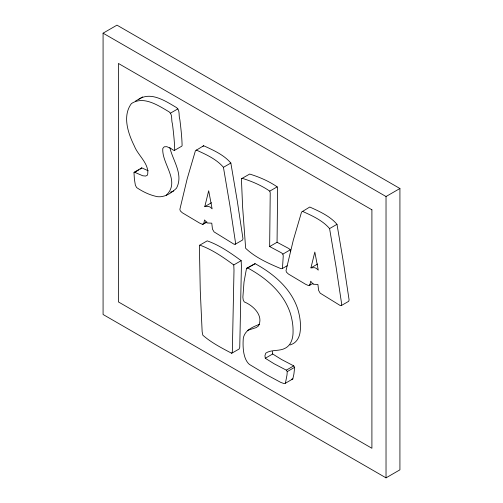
<?xml version="1.0" encoding="UTF-8"?>
<svg xmlns="http://www.w3.org/2000/svg" width="503" height="503" viewBox="0 0 503 503"><rect width="100%" height="100%" fill="white"/><g stroke="black" fill="none" stroke-linecap="round" stroke-linejoin="round"><path stroke-width="0.75" d="M247.702 330.326L256.146 327.61L258.479 325.95C263.836 315.632 253.21 305.528 244.238 301.888L243.213 299.907L242.867 297.267L244.012 282.051L246.527 268.351L247.671 267.954C266.2 277.977 283.755 292.847 290.401 313.514A49.401 28.52 60 0 1 293.067 331.395A35.109 20.271 60 0 1 285.232 348.202C279.222 351.559 271.413 349.277 265.741 353.169L264.936 355.69L265.282 358.268L274.198 363.814L286.32 370.151L287.238 371.604L287.006 374.974L285.408 383.223L284.05 383.563L280.888 382.462L266.999 374.974L249.387 364.411C243.024 358.922 242.691 346.523 243.27 338.594C244.42 330.358 252.764 326.868 259.655 324.278M272.349 351.415L272.689 353.993L281.611 359.538L293.733 365.87L294.645 367.328L293.903 374.094L292.815 378.948L285.408 383.223M282.46 268.47L283.258 255.857L282.831 254.128L281.542 252.89L269.652 246.552L270.224 192.875L269.765 191.127C261.503 185.45 251.871 181.275 242.264 178.339L241.409 178.747L242.609 206.84L245.64 248.268C255.436 257.693 268.734 263.515 281.114 268.734L282.46 268.47L287.175 265.747M204.796 206.601L208.682 190.756L212.115 208.846L210.172 207.06L208.286 206.368L204.796 206.601L211.53 202.709M310.936 267.879L314.828 252.034L318.254 270.124L316.312 268.344L314.425 267.646L310.936 267.879L317.676 263.987M199.804 245.137L199.402 246.558L200.263 290.426L202.149 331.722L202.835 335.218C211.285 342.65 221.722 348.032 231.707 353.276L239.12 349L239.749 347.378L241.402 266.074L241.176 260.661C230.714 253.009 219.465 245.168 207.217 240.855L199.804 245.137C212.052 249.45 223.301 257.284 233.763 264.943L233.996 270.356L232.336 351.66L231.707 353.276M203.652 224.03L204.57 219.937L207.085 222.974L211.769 223.169L212.461 229.11L214.058 231.883L233.838 244.1L235.127 244.313L242.54 240.032L242.968 238.699L237.309 201.162L230.846 163.041C223.986 154.893 213.222 150.083 203.633 145.744L195.422 150.749L187.16 178.886L179.867 209.374L180.326 210.889L182.268 212.738L199.534 223.036L202.508 224.357L207.022 222.087M309.798 285.308L310.709 281.215L313.224 284.252L317.915 284.453L318.6 290.394L320.197 293.167L339.984 305.378L341.267 305.591L348.68 301.316L349.107 299.977L343.448 262.447L336.985 224.319C330.131 216.171 319.367 211.367 309.773 207.022L301.561 212.027L293.299 240.17L286.012 270.652L286.465 272.173L288.414 274.022L305.679 284.321L308.653 285.641L313.162 283.365M235.127 244.313L235.555 242.974L229.896 205.444L223.433 167.317C216.579 159.168 205.815 154.364 196.22 150.02M341.267 305.591L341.7 304.258L336.035 266.722L329.578 228.595C322.719 220.446 311.954 215.642 302.36 211.298M166.235 195.258C180.935 181.35 161.444 163.544 162.815 148.41L164.236 146.801L166.851 146.681L170.919 148.486L173.321 150.139L174.352 150.466L174.698 149.875C174.51 141.217 173.497 132.616 172.466 124.027C170.982 120.236 172.9 114.678 169.209 111.911C158.458 105.605 143.588 95.425 131.402 103.587C122.122 116.124 128.139 133.515 134.389 146.096C138.08 155.697 149.737 163.953 147.555 175.038L145.707 176.05L142.808 175.792L134.358 172.158L133.987 172.718L134.389 179.156L135.357 185.129L136.615 187.569C143.034 191.876 150.177 195.327 157.816 196.736C164.959 197.377 171.586 192.938 176.503 188.179C183.74 174.359 172.812 160.715 169.844 147.542M148.322 170.831L141.771 167.876L140.048 169.215M202.828 146.467L203.633 145.744M138.809 99.305C151.001 91.15 165.871 101.329 176.616 107.636C180.313 110.396 178.395 115.96 179.879 119.745C180.91 128.334 181.916 136.942 182.105 145.593L181.765 146.191L174.352 150.466M103.077 33.173L116.973 25.15L399.923 188.506L399.923 469.827L386.027 477.85L103.077 314.494L103.077 33.173L386.027 196.528L399.923 188.506M135.301 101.185L142.714 96.903M170.467 113.15L177.873 108.868M134.358 172.158L141.771 167.876M133.987 172.718L138.702 169.995M223.433 167.317L230.846 163.041M241.409 178.747L249.677 174.057C259.284 176.993 268.916 181.168 277.178 186.852L277.631 188.6L277.059 242.27L288.955 248.608L290.244 249.846L290.671 251.582M202.508 224.357L206.551 222.024M269.765 191.127L277.178 186.852M233.763 264.943L241.176 260.661M269.652 246.552L277.059 242.27M246.527 268.351L255.084 263.673C273.613 273.701 291.162 288.565 297.814 309.232A49.401 28.52 60 0 1 299.794 333.854A35.109 20.271 60 0 1 292.645 343.92L290.005 344.995M247.671 267.954L255.084 263.673M282.831 254.128L290.244 249.846M329.578 228.595L336.985 224.319M309.326 285.251L310.672 284.472M265.282 358.268L272.689 353.993M286.32 370.151L293.733 365.87M287.238 371.604L294.645 367.328M170.498 192.165L173.642 190.983M291.457 379.281L292.815 378.948M386.027 196.528L386.027 477.85M371.906 209.801L118.419 63.453L118.419 301.926L371.906 448.274L371.906 209.801"/></g></svg>
